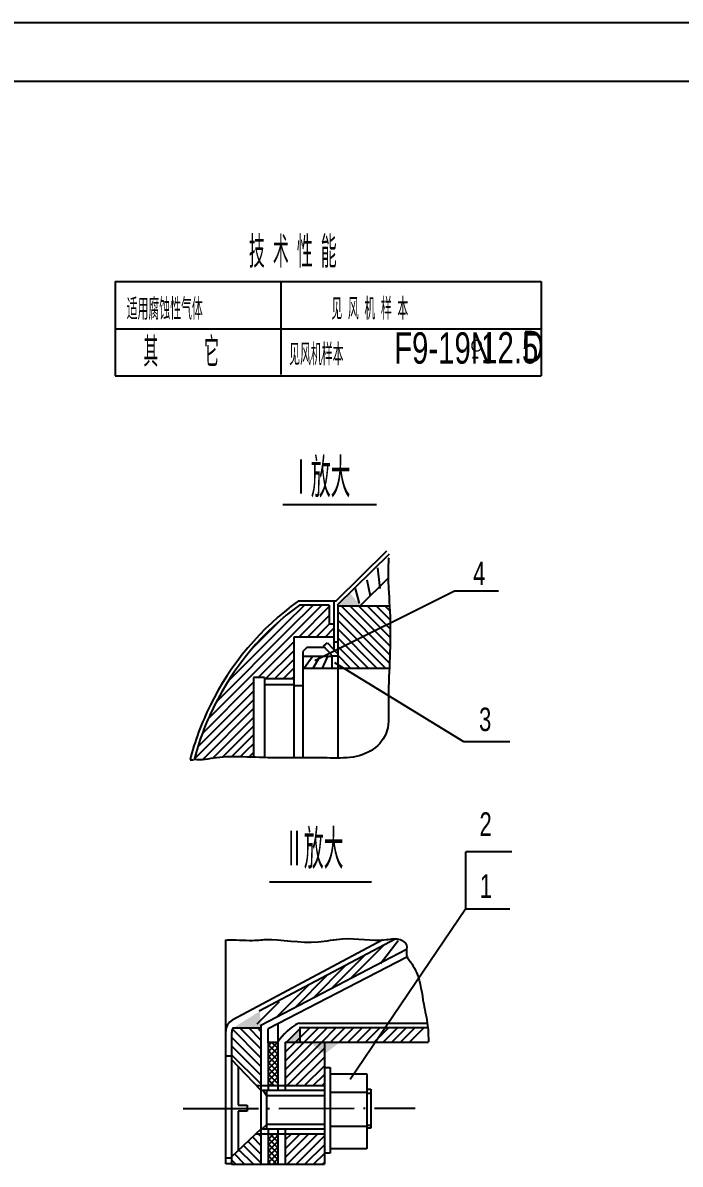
# Model space of a CAD drawing. Extents: x -665 to 8245, y -1077 to 5223.
# Drawn here: x 2693 to 4369, y 2312 to 5223 of the extents above; entities that cross this region are included whole.
import ezdxf

# ---------------------------------------------------------------- set-up
doc = ezdxf.new("R2010")
doc.units = 0
doc.linetypes.add('ACAD_ISO04W100', pattern=[30.5, 24, -3, 0.5, -3])
doc.linetypes.add('CENTER', pattern=[50.8, 31.75, -6.35, 6.35, -6.35])
doc.layers.get('0').update_dxf_attribs({"color": 5})
doc.layers.add('12-5D尺寸', color=7, linetype='Continuous')
doc.styles.add('CH', font='pdatxt.shx', dxfattribs={"width": 0.7, "bigfont": 'gbcbig.shx'})

msp = doc.modelspace()

# ---------------------------------------------------------------- linework, layer by layer
at = {"color": 5}
for p, q in [((8245.5, 5223.4), (-664.5, 5223.4)), ((8095.5, 5073.4), (-289.5, 5073.4))]:
    msp.add_line(p, q, dxfattribs=at)
at = {"color": 1}
for p, q in [((2928.3, 4563.3), (4014.8, 4563.3)), ((2928.3, 4563.3), (2928.3, 4323.3)), ((4014.8, 4563.3), (4014.8, 4323.3)), ((2928.3, 4323.3), (4014.8, 4323.3)), ((3495.7, 3738.6), (3628.2, 3869.3)), ((3554.7, 3738.5), (3624.2, 3807.1)), ((3474.1, 3738.5), (3398.2, 3738.5)), ((3474.1, 3738.5), (3474.1, 3690.3)), ((3496.2, 3738.5), (3496.2, 3348)), ((3496.4, 3736.4), (3627.5, 3736.4)), ((3474.1, 3690.3), (3486, 3690.3)), ((3486, 3690.1), (3486, 3624.9)), ((3486, 3656.7), (3384, 3656.7)), ((3384, 3656.7), (3384, 3348.9)), ((3460, 3633.3), (3470, 3641.8)), ((3470, 3641.8), (3496.2, 3614.2)), ((3486, 3644.9), (3496.2, 3644.9)), ((3417, 3630), (3407, 3620.1)), ((3407, 3620.1), (3407, 3348.3)), ((3463.1, 3630), (3417, 3630)), ((3481.3, 3610.6), (3460, 3633.3)), ((3481.3, 3610.6), (3481.3, 3577.3)), ((3406.8, 3607.8), (3481.3, 3607.8)), ((3481.3, 3609.2), (3496.2, 3609.2)), ((3309.6, 3553.8), (3281, 3553.8)), ((3281, 3553.8), (3281, 3350.3)), ((3309.6, 3553.8), (3309.6, 3349.5)), ((3407, 3577.9), (3627.5, 3577.9)), ((3384, 3549.9), (3309.6, 3549.9)), ((3384.1, 3533.2), (3406.8, 3533.2)), ((3210.3, 2623.7), (3210.3, 2884.3)), ((3644, 2887.4), (3296, 2702.3)), ((3299.9, 2667.3), (3671.5, 2861)), ((3210.3, 2313.3), (3210.3, 2652.1)), ((3228.9, 2659.9), (3299.8, 2659.9)), ((3299.9, 2667.3), (3299.9, 2501.4)), ((3317.7, 2657.8), (3317.7, 2622.1)), ((3343.5, 2670.3), (3343.5, 2501.4)), ((3398, 2661.1), (3725.7, 2661.1)), ((3399.5, 2661.9), (3399.5, 2623.5)), ((3225.2, 2646), (3225.2, 2312.5)), ((3318.6, 2623.7), (3343.5, 2623.7)), ((3318.6, 2623.7), (3318.6, 2501.4)), ((3362.2, 2623.7), (3727.2, 2623.7)), ((3362.2, 2623.7), (3362.2, 2501.4)), ((3461.8, 2623.7), (3461.8, 2312.5)), ((3210.3, 2588.8), (3225.5, 2588.8)), ((3300.1, 2501.3), (3225.3, 2579.4)), ((3242.1, 2562.7), (3242.1, 2462.8)), ((3462, 2559.3), (3476.5, 2559.3)), ((3476.5, 2559.3), (3476.5, 2340.7)), ((3476.5, 2542.6), (3570.3, 2542.6)), ((3570.3, 2542.6), (3570.3, 2351.8)), ((3288.9, 2513), (3461.8, 2513)), ((3571.4, 2503.5), (3580.4, 2503.5)), ((3580.4, 2503.5), (3580.4, 2404.3)), ((3300, 2501.4), (3461.8, 2501.4)), ((3300.1, 2500.2), (3300.1, 2403.2)), ((3314.6, 2501.3), (3314.6, 2400.9)), ((3476.4, 2496.5), (3569.5, 2496.5)), ((3242.1, 2462.8), (3265.2, 2462.8)), ((3265.2, 2448), (3242.1, 2448)), ((3242.1, 2448), (3242.1, 2345.2)), ((3265.2, 2462.8), (3265.2, 2448)), ((3300.4, 2402.3), (3224.2, 2330.6)), ((3287.3, 2390), (3461.8, 2390)), ((3299.9, 2402.3), (3299.9, 2312.5)), ((3300.4, 2402.3), (3461.8, 2402.3)), ((3318.6, 2402.3), (3318.6, 2312.5)), ((3343.5, 2402.3), (3343.5, 2312.5)), ((3362.2, 2402.3), (3362.2, 2312.5)), ((3476.4, 2409.3), (3569.5, 2409.3)), ((3580.4, 2404.3), (3570.3, 2404.3)), ((3210.3, 2328.8), (3225.5, 2328.8)), ((3476.5, 2340.7), (3462, 2340.7)), ((3570.3, 2351.8), (3476.5, 2351.8)), ((3225, 2313.3), (3210.3, 2313.3)), ((3225.2, 2312.5), (3461.8, 2312.5))]:
    msp.add_line(p, q, dxfattribs=at)
at = {"color": 3}
for p, q in [((3350.8, 4565), (3350.8, 4326.8)), ((2928.3, 4443.3), (4014.8, 4443.3)), ((3839.5, 4369.6), (3854, 4369.6)), ((3356.1, 3994.6), (3594.4, 3994.6)), ((3905.7, 3773.8), (3793.7, 3773.8)), ((3308.9, 3536), (3384.1, 3536)), ((3935.1, 3389.7), (3817.6, 3389.7)), ((3119.6, 3343.7), (3128.5, 3343.7)), ((3939.7, 3109.1), (3822.2, 3109.1)), ((3822.2, 2961.2), (3822.2, 3109.1)), ((3321.8, 3032.3), (3581.9, 3032.3)), ((3934.5, 2962.5), (3821.4, 2962.5)), ((3305.7, 2500.2), (3314.6, 2487.9)), ((3314.6, 2487.9), (3462, 2487.9)), ((3570.3, 2493.5), (3580.4, 2493.5)), ((3302.4, 2402), (3315.8, 2414.3)), ((3315.8, 2414.3), (3462, 2414.3)), ((3570.3, 2412.1), (3580.4, 2412.1))]:
    msp.add_line(p, q, dxfattribs=at)
at = {"color": 2}
for p, q in [((3491.5, 3748.5), (3621.2, 3876.4)), ((3597.6, 3833), (3603.1, 3781)), ((3570.2, 3802.9), (3578.4, 3761.8)), ((3793.7, 3773.8), (3437.4, 3596.3)), ((3540, 3781), (3551, 3742.6)), ((3364.4, 3691.9), (3411.1, 3738.5)), ((3374.1, 3679.2), (3433.5, 3738.5)), ((3383.8, 3666.5), (3455.8, 3738.5)), ((3491.5, 3748.5), (3395, 3748.5)), ((3396.4, 3656.7), (3474.1, 3734.4)), ((3486, 3748.5), (3486, 3690.3)), ((3496.2, 3734.2), (3498.4, 3736.4)), ((3628.9, 3611.8), (3504.3, 3736.4)), ((3629.6, 3633.5), (3526.7, 3736.4)), ((3630, 3655.5), (3549, 3736.4)), ((3630, 3677.8), (3571.4, 3736.4)), ((3629.5, 3700.7), (3593.8, 3736.4)), ((3628.6, 3723.9), (3616.1, 3736.4)), ((3279.8, 3629.6), (3352, 3701.8)), ((3418.7, 3656.7), (3474.1, 3712.1)), ((3628.1, 3590.3), (3496.2, 3722.1)), ((3618.1, 3577.9), (3496.2, 3699.8)), ((3186, 3491.1), (3374.1, 3679.2)), ((3215.9, 3543.3), (3364.4, 3691.9)), ((3441.1, 3656.7), (3474.7, 3690.3)), ((3463.5, 3656.7), (3486, 3679.3)), ((3595.8, 3577.9), (3496.2, 3677.4)), ((3165.7, 3448.4), (3383.8, 3666.5)), ((3293.4, 3553.8), (3384, 3644.4)), ((3485.8, 3656.7), (3486, 3656.9)), ((3573.4, 3577.9), (3496.2, 3655.1)), ((3311.9, 3549.9), (3384, 3622)), ((3551.1, 3577.9), (3496.2, 3632.7)), ((3528.7, 3577.9), (3496.2, 3610.3)), ((3334.3, 3549.9), (3384, 3599.7)), ((3430.4, 3605.8), (3411.2, 3578.4)), ((3449.6, 3605.8), (3433.2, 3578.4)), ((3468.8, 3605.8), (3455.1, 3575.7)), ((3817.6, 3389.7), (3488.6, 3590.8)), ((3506.3, 3577.9), (3496.2, 3588)), ((3356.7, 3549.9), (3384, 3577.3)), ((3379, 3549.9), (3384, 3554.9)), ((3150.7, 3411), (3281, 3541.4)), ((3130.1, 3345.7), (3281, 3496.6)), ((3139.1, 3377.1), (3281, 3519)), ((3150.7, 3344), (3281, 3474.3)), ((3256.5, 3449.8), (3263.2, 3456.4)), ((3258.7, 3429.6), (3281, 3451.9)), ((3176.5, 3347.4), (3258.7, 3429.6)), ((3201.9, 3350.5), (3260.9, 3409.5)), ((3260.9, 3409.5), (3281, 3429.6)), ((3263.1, 3389.3), (3281, 3407.2)), ((3225.3, 3351.4), (3263.1, 3389.3)), ((3265.3, 3369.2), (3281, 3384.8)), ((3247.5, 3351.3), (3265.3, 3369.2)), ((3269.2, 3350.7), (3281, 3362.5)), ((3821.4, 2962.5), (3527.3, 2528)), ((3610.7, 2884.4), (3226.7, 2679.6)), ((3650.2, 2882.5), (3605.1, 2823.3)), ((3528.1, 2786.3), (3612.4, 2870.6)), ((3672.4, 2840.3), (3318.6, 2657.4)), ((3481.4, 2761.9), (3564.7, 2845.2)), ((3434.7, 2737.6), (3516.9, 2819.8)), ((3341.3, 2688.9), (3421.4, 2769)), ((3388, 2713.2), (3469.2, 2794.4)), ((3346.8, 2726.3), (3289.9, 2669.4)), ((3299.9, 2584.1), (3227.2, 2656.9)), ((3299.9, 2606.5), (3246.5, 2659.9)), ((3299.9, 2628.8), (3268.9, 2659.9)), ((3299.9, 2651.2), (3291.2, 2659.9)), ((3365.5, 2623.7), (3402.9, 2661.1)), ((3387.9, 2623.7), (3425.3, 2661.1)), ((3398, 2672.2), (3724.4, 2672.2)), ((3410.3, 2623.7), (3447.6, 2661.1)), ((3432.6, 2623.7), (3470, 2661.1)), ((3455, 2623.7), (3492.3, 2661.1)), ((3477.4, 2623.7), (3514.7, 2661.1)), ((3499.7, 2623.7), (3537.1, 2661.1)), ((3522.1, 2623.7), (3559.4, 2661.1)), ((3544.4, 2623.7), (3581.8, 2661.1)), ((3566.8, 2623.7), (3604.1, 2661.1)), ((3589.2, 2623.7), (3626.5, 2661.1)), ((3611.5, 2623.7), (3648.9, 2661.1)), ((3633.9, 2623.7), (3671.2, 2661.1)), ((3656.2, 2623.7), (3693.6, 2661.1)), ((3678.6, 2623.7), (3716, 2661.1)), ((3299.9, 2561.7), (3225.2, 2636.4)), ((3318.6, 2599.1), (3343.5, 2624)), ((3318.6, 2614), (3328.3, 2623.7)), ((3327.6, 2623.2), (3344.2, 2607.6)), ((3362.2, 2530.9), (3455, 2623.7)), ((3362.2, 2553.3), (3432.6, 2623.7)), ((3362.2, 2575.6), (3410.3, 2623.7)), ((3362.2, 2598), (3387.9, 2623.7)), ((3362.2, 2620.4), (3365.5, 2623.7)), ((3299.9, 2539.4), (3225.2, 2614.1)), ((3299.9, 2517), (3225.2, 2591.7)), ((3343.5, 2592.7), (3318.6, 2617.6)), ((3318.6, 2584.2), (3343.5, 2609.1)), ((3343.5, 2577.8), (3318.6, 2602.7)), ((3318.6, 2569.3), (3343.5, 2594.2)), ((3366.6, 2513), (3461.8, 2608.1)), ((3343.5, 2562.9), (3318.6, 2587.8)), ((3318.6, 2554.4), (3343.5, 2579.3)), ((3343.5, 2548), (3318.6, 2572.9)), ((3318.6, 2539.5), (3343.5, 2564.4)), ((3389, 2513), (3461.8, 2585.8)), ((3411.4, 2513), (3461.8, 2563.4)), ((3343.5, 2533.1), (3318.6, 2558)), ((3318.6, 2524.6), (3343.5, 2549.5)), ((3343.5, 2518.2), (3318.6, 2543.1)), ((3321.9, 2513), (3343.5, 2534.6)), ((3433.7, 2513), (3461.8, 2541.1)), ((3333.8, 2513), (3318.6, 2528.2)), ((3456.1, 2513), (3461.8, 2518.7)), ((3299.9, 2382.9), (3292.8, 2390)), ((3318.6, 2375.5), (3333.1, 2390)), ((3343.5, 2369.1), (3322.6, 2390)), ((3343.5, 2384), (3337.5, 2390)), ((3362.2, 2329.7), (3422.5, 2390)), ((3362.2, 2352), (3400.2, 2390)), ((3362.2, 2374.4), (3377.8, 2390)), ((3367.4, 2312.5), (3444.9, 2390)), ((3299.9, 2315.8), (3255.6, 2360.1)), ((3299.9, 2338.1), (3267.1, 2371)), ((3299.9, 2360.5), (3278.6, 2381.8)), ((3318.6, 2360.6), (3343.5, 2385.5)), ((3343.5, 2354.2), (3318.6, 2379.1)), ((3318.6, 2345.7), (3343.5, 2370.6)), ((3343.5, 2339.3), (3318.6, 2364.2)), ((3389.7, 2312.5), (3461.8, 2384.5)), ((3412.1, 2312.5), (3461.8, 2362.2)), ((3258.5, 2312.5), (3232.5, 2338.5)), ((3280.9, 2312.5), (3244, 2349.3)), ((3318.6, 2330.8), (3343.5, 2355.7)), ((3343.5, 2324.4), (3318.6, 2349.3)), ((3318.6, 2315.9), (3343.5, 2340.8)), ((3340.5, 2312.5), (3318.6, 2334.4)), ((3434.4, 2312.5), (3461.8, 2339.8)), ((3236.2, 2312.5), (3225.2, 2323.4)), ((3325.6, 2312.5), (3318.6, 2319.5)), ((3330.1, 2312.5), (3343.5, 2325.9)), ((3456.8, 2312.5), (3461.8, 2317.5))]:
    msp.add_line(p, q, dxfattribs=at)
at = {"color": 2, "linetype": 'ACAD_ISO04W100', "ltscale": 8}
msp.add_line((3101.7, 2454.3), (3693.3, 2455.6), dxfattribs=at)
at = {"color": 2}
for centre, radius, start, end in [((3816.5, 3165.1), 719.7, 125.8505, 153.8533), ((3816.5, 3165.1), 719.7, 153.8533, 165.6538), ((3241.4, 2652.1), 31.1, 118.0796, 180), ((3456.2, 2553.7), 132.7, 116.7089, 148.2601)]:
    msp.add_arc(centre, radius, start, end, dxfattribs=at)
at = {"color": 1}
for centre, radius, start, end in [((3816.5, 3165.1), 709.8, 126.1097, 153.695), ((3816.5, 3165.1), 709.8, 153.695, 165.3425), ((3256.4, 2646), 31.1, 150.6622, 180)]:
    msp.add_arc(centre, radius, start, end, dxfattribs=at)
at = {"color": 2}
for points, knots in [([(3625.9, 3859.2), (3625.7, 3856.1), (3623.3, 3815.7), (3625.4, 3779.6), (3631.8, 3679.1), (3627.7, 3580.8), (3623.7, 3490), (3628.5, 3410.1), (3564, 3342.5), (3455.8, 3351.1), (3349.1, 3347.5), (3259.6, 3351.4), (3191.7, 3352.1), (3147.5, 3341.6), (3129.8, 3344.7)], [50.744457, 50.744457, 50.744457, 50.744457, 57.468117, 141.447859, 258.062041, 382.706632, 507.351224, 589.028014, 658.122902, 814.190379, 949.765297, 1052.837848, 1134.2279, 1201.19247, 1201.19247, 1201.19247, 1201.19247]), ([(3210.4, 2884.2), (3221, 2885.8), (3280.8, 2881.3), (3333.5, 2890.4), (3424.2, 2870.5), (3523.7, 2894.8), (3594.3, 2878), (3650.7, 2891), (3675.9, 2872.5), (3666.3, 2845.4), (3685.3, 2824.6), (3706.7, 2784.5), (3711.8, 2728.9), (3726.5, 2670.8), (3727, 2638.2), (3727.2, 2624.1)], [3.021611, 3.021611, 3.021611, 3.021611, 9.713533, 16.505642, 37.85014, 47.948146, 66.042853, 71.535025, 74.967937, 78.518451, 83.28512, 87.330311, 100.564616, 109.427951, 116.213881, 116.213881, 116.213881, 116.213881])]:
    msp.add_open_spline(points, degree=3, knots=knots, dxfattribs=at)
at = {"color": 1}
for points in [[(3526.2, 3769.1), (3554.5, 3737.9), (3496.4, 3737.9)], [(3299.8, 2659.6), (3297.3, 2702.5), (3229.3, 2660.2)], [(3399.5, 2660.4), (3362.5, 2622), (3399.5, 2622)], [(3426.1, 2623.5), (3461.6, 2592.5), (3501.5, 2623.5)]]:
    msp.add_solid(points, dxfattribs=at)

# ---------------------------------------------------------------- texts
at = {"color": 3, "style": 'CH', "width": 0.7}
for s, height, p in [('技 术 性 能', 80, (3269.5, 4598.7)), ('适用腐蚀性气体', 55, (2957.9, 4465.9)), ('见 风 机 样 本', 55, (3479.9, 4466.5)), ('其      它', 75, (3000.4, 4346.2)), ('F9-19N', 80, (3639.7, 4354.1)), ('D', 80, (3967.2, 4357.9)), ('见风机样本', 55, (3372.1, 4350.2)), ('Ⅰ放大', 100, (3377.1, 4012.7)), ('4', 60, (3841.1, 3789.2)), ('3', 60, (3856.2, 3417)), ('2', 60, (3857.4, 3149.8)), ('Ⅱ放大', 100, (3359.3, 3065.3)), ('1', 60, (3858, 2991.6))]:
    msp.add_text(s, height=height, dxfattribs=at).set_placement(p)
at = {"color": 3, "style": 'CH'}
msp.add_text('O', height=30, dxfattribs=at).set_placement((3834.4, 4384.9))
at = {"layer": '12-5D尺寸', "color": 3, "linetype": 'CENTER', "ltscale": 5, "style": 'CH', "width": 0.7}
msp.add_text('12.5', height=80, dxfattribs=at).set_placement((3861.7, 4354.6))

doc.saveas('drawing.dxf')
